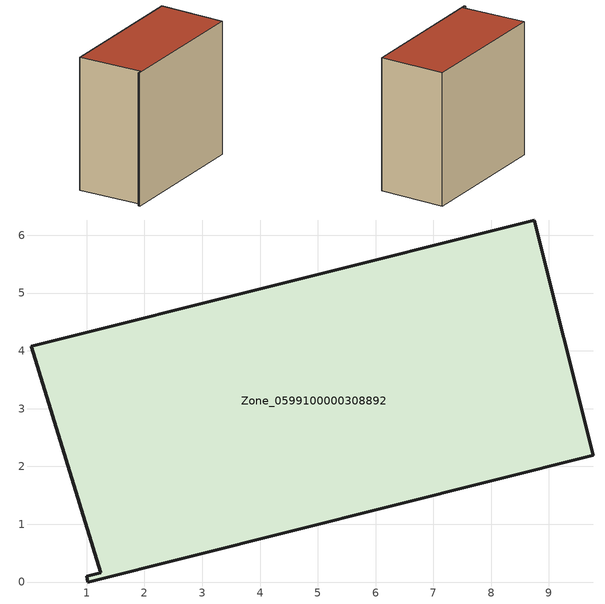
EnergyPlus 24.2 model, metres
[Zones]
Zone_0599100000308892
 floor ground (C_G): 0.04,4.08 8.74,6.26 9.77,2.19 1.02,0 1,0.1 1.24,0.16 z0
 wall outside (C_F): 9.77,2.19 8.74,6.26 0.04,4.08 1.24,0.16 1,0.1 1.02,0 9.77,2.19 z0:8.52
 roof outside (C_R): 8.74,6.26 0.04,4.08 1.24,0.16 1,0.1 1.02,0 9.77,2.19 z8.52
[BUILDING]
Pand.0599100000308892: North Axis=0; Terrain=City; Loads Convergence Tolerance Value=0.04; Temperature Convergence Tolerance Value=0.4; Solar Distribution=FullExterior; Maximum Number of Warmup Days=25; Minimum Number of Warmup Days=1
[Site:Location]
Rotterdam.The.Hague.AP_ZH_NLD Design_Conditions: Latitude=51.96; Longitude=4.45; Time Zone=1; Elevation=-4.5
[SITE:GROUNDTEMPERATURE:BUILDINGSURFACE]
18, 18, 18, 18, 18, 18, 18, 18, 18, 18, 18, 18
[MATERIAL] Thermal Absorptance=0.9; Solar Absorptance=0.7; Visible Absorptance=0.7
Name | Roughness | Thickness | Conductivity | Density | Specific Heat
G.TI.1992-2005 | MediumSmooth | 0.15 | 0.06 | 540 | 1210
F.TI.1992-2005 | Rough | 0.3 | 0.12 | 1920 | 840
R.TI.1992-2005 | MediumRough | 0.2 | 0.08 | 1500 | 1000
[CONSTRUCTION]
C_G: G.TI.1992-2005
C_F: F.TI.1992-2005
C_R: R.TI.1992-2005
[ZONE]
Zone_0599100000308892: Type=1; Multiplier=1; Ceiling Height=Autocalculate; Volume=Autocalculate; Floor Area=autocalculate; Part of Total Floor Area=Yes
[ZONEINFILTRATION:DESIGNFLOWRATE]
Infil_Zone_0599100000308892: Zone or ZoneList or Space or SpaceList=Zone_0599100000308892; Schedule=AlwaysOn; Design Flow Rate Calculation Method=Flow/Area; Flow Rate per Floor Area=0.0015; Constant Term Coefficient=1; Temperature Term Coefficient=0; Velocity Term Coefficient=0; Velocity Squared Term Coefficient=0
[HVACTEMPLATE:ZONE:IDEALLOADSAIRSYSTEM]
Zone_0599100000308892: Maximum Heating Supply Air Temperature=50; Minimum Cooling Supply Air Temperature=13; Maximum Heating Supply Air Humidity Ratio=0.0156; Minimum Cooling Supply Air Humidity Ratio=0.0077; Heating Limit=NoLimit; Cooling Limit=NoLimit; Dehumidification Control Type=ConstantSensibleHeatRatio; Cooling Sensible Heat Ratio=0.7; Dehumidification Setpoint=60; Humidification Control Type=None; Humidification Setpoint=30; Outdoor Air Method=None; Outdoor Air Flow Rate per Person=0.00944; Outdoor Air Flow Rate per Zone Floor Area=0; Outdoor Air Flow Rate per Zone=0; Demand Controlled Ventilation Type=None; Outdoor Air Economizer Type=NoEconomizer; Heat Recovery Type=None; Sensible Heat Recovery Effectiveness=0.7; Latent Heat Recovery Effectiveness=0.65
[ZONECONTROL:THERMOSTAT]
ThermostatControl_Zone_0599100000308892: Zone or ZoneList=Zone_0599100000308892; Control Type Schedule=DualSetpointControlType; Control 1=Thermostat_Zone_0599100000308892; Temperature Difference Between Cutout And Setpoint=0
[THERMOSTATSETPOINT:DUALSETPOINT]
Thermostat_Zone_0599100000308892: Heating Setpoint Temperature Schedule=HeatingSetpoint_Zone_0599100000308892; Cooling Setpoint Temperature Schedule=CoolingSetpoint_Zone_0599100000308892
[SCHEDULE:COMPACT]
HeatingSetpoint_Zone_0599100000308892: Through: 12/31, For: AllDays, Until: 24:00, 21
CoolingSetpoint_Zone_0599100000308892: Through: 12/31, For: AllDays, Until: 24:00, 24
DualSetpointControlType: Through: 12/31, For: AllDays, Until: 24:00, 4
AlwaysOn: Through: 12/31, For: AllDays, Until: 24:00, 1
